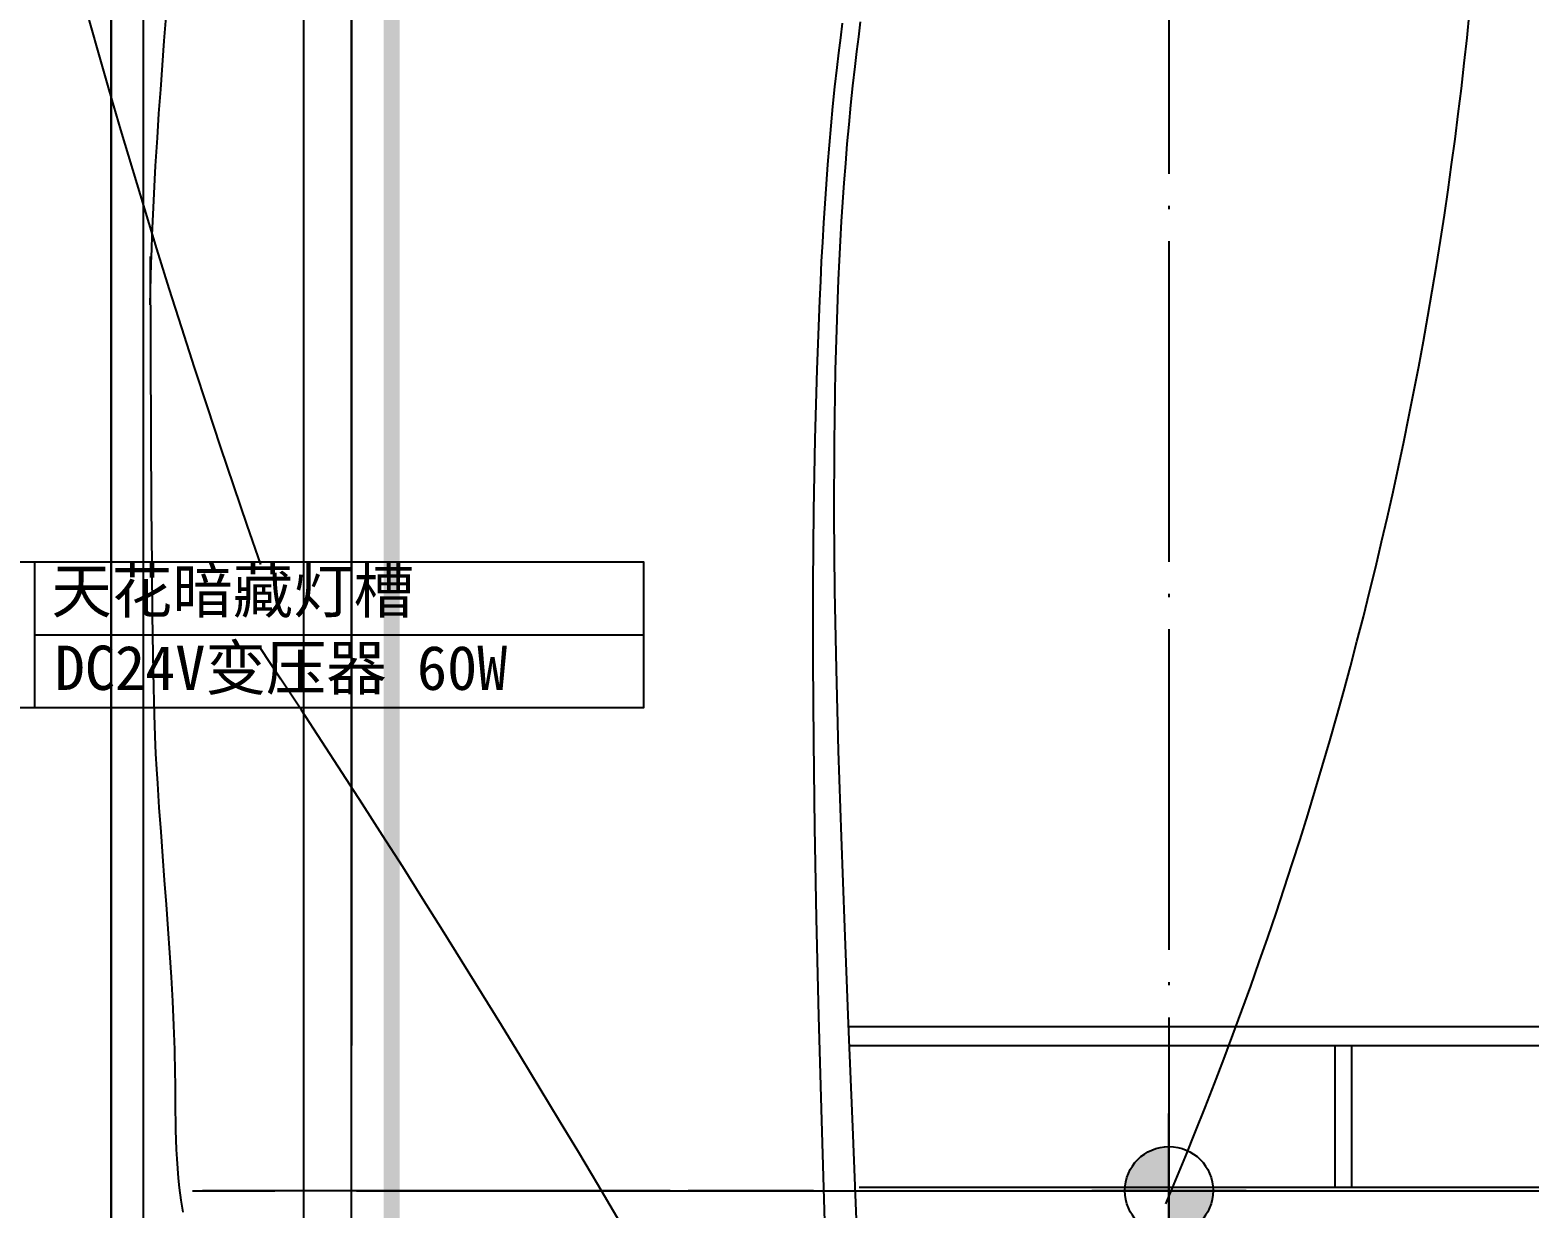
# Model space of a CAD drawing. Extents: x 11992 to 29481, y -6727 to 6811.
# Drawn here: x 12549 to 13484, y -3330 to -2596 of the extents above; entities that cross this region are included whole.
import ezdxf

# ---------------------------------------------------------------- set-up
doc = ezdxf.new("R2010")
doc.units = 0
doc.header["$MEASUREMENT"] = 0
doc.linetypes.add('DOTE', pattern=[2.42, 2, -0.2, 0.02, -0.2])
doc.layers.get('0').update_dxf_attribs({"color": 8, "linetype": 'CONTINUOUS'})
for name, color, linetype in [('FF-FINISH【完成面】', 8, 'CONTINUOUS'), ('WALL', 8, 'CONTINUOUS'), ('zoylight 2射灯', 1, 'CONTINUOUS'), ('zoylight 3编号', 7, 'CONTINUOUS'), ('zoylight 4标注', 9, 'CONTINUOUS'), ('zoylight 5回路', 4, 'CONTINUOUS')]:
    doc.layers.add(name, color=color, linetype=linetype)
doc.layers.add('zoylight 1灯带', color=1, linetype='CONTINUOUS', lineweight=30)
doc.styles.add('TFB MS 3mm at 1 to 25', font='arial.ttf', dxfattribs={"height": 75})
doc.styles.add('XZC', font='SIMPLEX.SHX', dxfattribs={"width": 0.7, "bigfont": 'hztxt.shx'})
doc.linetypes.add('LED_LINE', pattern='A,12.7,-5.08,["LED",XZC,S=2.54,R=0,X=-2.54,Y=-1.27],-6.35', length=24.13)

# ---------------------------------------------------------------- blocks, each defined once
blk = doc.blocks.new('嵌入式射灯55')
at = {"layer": 'zoylight 2射灯'}
h = blk.add_hatch(color=256, dxfattribs=at)
h.dxf.hatch_style = 1
h.paths.add_polyline_path([(0, 0), (0, 27.5, 0.4142136), (-27.5, 0)])
h.paths.add_polyline_path([(0, -27.5, 0.4142136), (27.5, 0), (0, 0)])
for p, q in [((0, -48.125), (0, 48.125)), ((48.125, 0), (-48.125, 0))]:
    blk.add_line(p, q, dxfattribs=at)
blk.add_circle((0, 0), 27.5, dxfattribs=at)
blk = doc.blocks.new('dfddd')
for p, q in [((0, 90.49), (0, 0)), ((0, 45.25), (380.17, 45.25))]:
    blk.add_line(p, q)
blk.add_lwpolyline([(-233.26, 0), (380.17, 0), (380.17, 90.49), (-233.26, 90.49)], close=True)

msp = doc.modelspace()

# ---------------------------------------------------------------- linework, layer by layer
for p, q in [((12599.62, -4169.41, 559.57), (12599.62, 430.6, 559.57)), ((12599.62, -4169.41, 379.57), (12599.62, 430.6, 379.57)), ((12599.62, -669.41, -2440.43), (12599.63, -3969.41, -2440.43)), ((12749.62, -3145.11, -2454.68), (12749.62, -1309.23, -2296.92)), ((12749.62, -1427.7, -2074.68), (12749.62, -3178.81, -2024.68)), ((12749.62, -3288.49, -2454.68), (12749.62, -2148.34, -1603.91)), ((12632.83, -2602.57, -2140.43), (12633.97, -2587.48, -2140.43)), ((13054.82, -2600.71, -2140.43), (13055.95, -2591.49, -2140.43)), ((13066.07, -2599.95, -2140.43), (13067.2, -2590.73, -2140.43)), ((12631.69, -2617.67, -2140.43), (12632.83, -2602.57, -2140.43)), ((13053.69, -2609.94, -2140.43), (13054.82, -2600.71, -2140.43)), ((13063.83, -2618.4, -2140.43), (13064.94, -2609.18, -2140.43)), ((13064.94, -2609.18, -2140.43), (13066.07, -2599.95, -2140.43)), ((12630.57, -2632.78, -2140.43), (12631.69, -2617.67, -2140.43)), ((13052.59, -2619.16, -2140.43), (13053.69, -2609.94, -2140.43)), ((13062.46, -2630.5, -2140.43), (13063.83, -2618.4, -2140.43)), ((13051.24, -2631.26, -2140.43), (13052.59, -2619.16, -2140.43)), ((12629.49, -2647.88, -2140.43), (12630.57, -2632.78, -2140.43)), ((13049.99, -2643.36, -2140.43), (13051.24, -2631.26, -2140.43)), ((13061.19, -2642.61, -2140.43), (13062.46, -2630.5, -2140.43)), ((13048.83, -2655.46, -2140.43), (13049.99, -2643.36, -2140.43)), ((13060.01, -2654.71, -2140.43), (13061.19, -2642.61, -2140.43)), ((12628.49, -2662.99, -2140.43), (12629.49, -2647.88, -2140.43)), ((13047.77, -2667.56, -2140.43), (13048.83, -2655.46, -2140.43)), ((13058.92, -2666.8, -2140.43), (13060.01, -2654.71, -2140.43)), ((12627.95, -2671.66, -2140.43), (12628.49, -2662.99, -2140.43)), ((12627.44, -2680.34, -2140.43), (12627.95, -2671.66, -2140.43)), ((12749.62, -3458.68, -2021.89), (12749.62, -2666.99, -2024.68)), ((13046.78, -2679.66, -2140.43), (13047.77, -2667.56, -2140.43)), ((13057.92, -2678.9, -2140.43), (13058.92, -2666.8, -2140.43)), ((12626.97, -2689.01, -2140.43), (12627.44, -2680.34, -2140.43)), ((13045.88, -2691.76, -2140.43), (13046.78, -2679.66, -2140.43)), ((13057.01, -2691, -2140.43), (13057.92, -2678.9, -2140.43)), ((12626.52, -2697.68, -2140.43), (12626.97, -2689.01, -2140.43)), ((13045.05, -2703.85, -2140.43), (13045.88, -2691.76, -2140.43)), ((13056.17, -2703.09, -2140.43), (13057.01, -2691, -2140.43)), ((12626.11, -2706.35, -2140.43), (12626.52, -2697.68, -2140.43)), ((12749.62, -3458.46, -2030.95), (12749.62, -2696.9, -2024.68)), ((12625.72, -2715.02, -2140.43), (12626.11, -2706.35, -2140.43)), ((13044.29, -2715.95, -2140.43), (13045.05, -2703.85, -2140.43)), ((13055.41, -2715.19, -2140.43), (13056.17, -2703.09, -2140.43)), ((12625.36, -2723.69, -2140.43), (12625.72, -2715.02, -2140.43)), ((13043.59, -2728.04, -2140.43), (13044.29, -2715.95, -2140.43)), ((13054.71, -2727.28, -2140.43), (13055.41, -2715.19, -2140.43)), ((12625.02, -2732.36, -2140.43), (12625.36, -2723.69, -2140.43)), ((13042.94, -2740.14, -2140.43), (13043.59, -2728.04, -2140.43)), ((13054.09, -2739.38, -2140.43), (13054.71, -2727.28, -2140.43)), ((12623.94, -2737.02, -2140.43), (12624.17, -2797.25, -2140.43)), ((12624.72, -2741.03, -2140.43), (12625.02, -2732.36, -2140.43)), ((13042.34, -2752.24, -2140.43), (13042.94, -2740.14, -2140.43)), ((13053.52, -2751.48, -2140.43), (13054.09, -2739.38, -2140.43)), ((12624.43, -2749.69, -2140.43), (12624.72, -2741.03, -2140.43)), ((12623.94, -2767.02, -2140.43), (12624.17, -2758.36, -2140.43)), ((12624.17, -2758.36, -2140.43), (12624.43, -2749.69, -2140.43)), ((13041.78, -2764.34, -2140.43), (13042.34, -2752.24, -2140.43)), ((13053.02, -2763.58, -2140.43), (13053.52, -2751.48, -2140.43)), ((13040.09, -2807.32, -2140.43), (13041.78, -2764.34, -2140.43)), ((13051.62, -2807.91, -2140.43), (13053.02, -2763.58, -2140.43)), ((12624.17, -2797.25, -2140.43), (12624.43, -2848.9, -2140.43)), ((13038.84, -2850.81, -2140.43), (13040.09, -2807.32, -2140.43)), ((13050.9, -2852.7, -2140.43), (13051.62, -2807.91, -2140.43)), ((12624.43, -2848.9, -2140.43), (12624.72, -2892.77, -2140.43)), ((13038.02, -2895.31, -2140.43), (13038.84, -2850.81, -2140.43)), ((13050.79, -2898.39, -2140.43), (13050.9, -2852.7, -2140.43)), ((12624.72, -2892.77, -2140.43), (12625.02, -2929.62, -2140.43)), ((13037.61, -2941.29, -2140.43), (13038.02, -2895.31, -2140.43)), ((13051.23, -2945.4, -2140.43), (13050.79, -2898.39, -2140.43)), ((12625.02, -2929.62, -2140.43), (12625.36, -2960.23, -2140.43)), ((13037.59, -2989.24, -2140.43), (13037.61, -2941.29, -2140.43)), ((13052.16, -2994.16, -2140.43), (13051.23, -2945.4, -2140.43)), ((12625.36, -2960.23, -2140.43), (12625.72, -2985.4, -2140.43)), ((12625.72, -2985.4, -2140.43), (12626.11, -3005.89, -2140.43)), ((13037.96, -3039.65, -2140.43), (13037.59, -2989.24, -2140.43)), ((13053.54, -3045.12, -2140.43), (13052.16, -2994.16, -2140.43)), ((12626.11, -3005.89, -2140.43), (12626.52, -3022.48, -2140.43)), ((12626.52, -3022.48, -2140.43), (12626.97, -3035.96, -2140.43)), ((12626.97, -3035.96, -2140.43), (12627.44, -3047.1, -2140.43)), ((12627.44, -3047.1, -2140.43), (12627.95, -3056.68, -2140.43)), ((13038.7, -3093.01, -2140.43), (13037.96, -3039.65, -2140.43)), ((13055.3, -3098.7, -2140.43), (13053.54, -3045.12, -2140.43)), ((12627.95, -3056.68, -2140.43), (12628.49, -3065.48, -2140.43)), ((12628.49, -3065.48, -2140.43), (12629.49, -3080.59, -2140.43)), ((12629.49, -3080.59, -2140.43), (12630.57, -3095.69, -2140.43)), ((13039.79, -3149.8, -2140.43), (13038.7, -3093.01, -2140.43)), ((12630.57, -3095.69, -2140.43), (12631.69, -3110.8, -2140.43)), ((13057.38, -3155.35, -2140.43), (13055.3, -3098.7, -2140.43)), ((12631.69, -3110.8, -2140.43), (12632.83, -3125.9, -2140.43)), ((12632.83, -3125.9, -2140.43), (12633.97, -3141, -2140.43)), ((12749.62, -3142.91, -2454.84), (12749.62, -3128.93, -2472.22)), ((12749.62, -3205.28, -2454.84), (12749.62, -3129.08, -2474.59)), ((12633.97, -3141, -2140.43), (12635.07, -3156.09, -2140.43)), ((13041.23, -3210.51, -2140.43), (13039.79, -3149.8, -2140.43)), ((12635.07, -3156.09, -2140.43), (12636.1, -3171.16, -2140.43)), ((13059.74, -3215.48, -2140.43), (13057.38, -3155.35, -2140.43)), ((12636.1, -3171.16, -2140.43), (12637.05, -3186.23, -2140.43)), ((12749.62, -3178.81, -2024.68), (12749.62, -3228.81, -2074.68)), ((12637.05, -3186.23, -2140.43), (12637.89, -3201.29, -2140.43)), ((12637.89, -3201.29, -2140.43), (12638.58, -3216.33, -2140.43)), ((12638.58, -3216.33, -2140.43), (12639.11, -3231.35, -2140.43)), ((13042.99, -3275.63, -2140.43), (13041.23, -3210.51, -2140.43)), ((13062.3, -3279.55, -2140.43), (13059.74, -3215.48, -2140.43)), ((14913.43, -3217.2, -2140.43), (13059.33, -3217.2, -2140.43)), ((12639.11, -3231.35, -2140.43), (12639.44, -3246.35, -2140.43)), ((12749.62, -3228.81, -2184.68), (12749.62, -3228.81, -2074.68)), ((14975.7, -3229.15, -2140.43), (13059.78, -3229.15, -2140.43)), ((13363.32, -3317.25, -2140.43), (13363.32, -3229.15, -2140.43)), ((13373.63, -3317.25, -2140.43), (13373.63, -3229.15, -2140.43)), ((12639.44, -3246.35, -2140.43), (12639.52, -3252.25, -2140.43)), ((12639.52, -3252.25, -2140.43), (12639.57, -3258.15, -2140.43)), ((12639.57, -3258.15, -2140.43), (12639.62, -3264.05, -2140.43)), ((12639.62, -3264.05, -2140.43), (12639.68, -3269.95, -2140.43)), ((12639.68, -3269.95, -2140.43), (12639.77, -3275.86, -2140.43)), ((12639.77, -3275.86, -2140.43), (12639.88, -3281.78, -2140.43)), ((12639.88, -3281.78, -2140.43), (12640.06, -3287.71, -2140.43)), ((13045.07, -3345.64, -2140.43), (13042.99, -3275.63, -2140.43)), ((13065.02, -3347.97, -2140.43), (13062.3, -3279.55, -2140.43)), ((12640.06, -3287.71, -2140.43), (12640.29, -3293.65, -2140.43)), ((12749.62, -3285.33, -2184.68), (12749.62, -3285.33, -2454.68)), ((12640.29, -3293.65, -2140.43), (12640.61, -3299.61, -2140.43)), ((12640.61, -3299.61, -2140.43), (12641.02, -3305.59, -2140.43)), ((12641.02, -3305.59, -2140.43), (12641.54, -3311.59, -2140.43)), ((12641.54, -3311.59, -2140.43), (12642.18, -3317.61, -2140.43)), ((12642.18, -3317.61, -2140.43), (12643.19, -3325.25, -2140.43)), ((12650.45, -3319.41, -1725.62), (12699.88, -3319.41, -2412)), ((12650.45, -3319.41, -1725.62), (12701.83, -3319.41, -1622)), ((12736.16, -3319.41, -1983.25), (12656.63, -3319.41, -1972.22)), ((12938.67, -3319.41, -1829.16), (12706.56, -3319.41, -1615.7)), ((12904.2, -3319.41, -1994.95), (12709.76, -3319.41, -2431.52)), ((12752.66, -3319.41, -2063.13), (12836.05, -3319.41, -2060.35)), ((12766.8, -3319.41, -1888.06), (13079.45, -3319.41, -2076.07)), ((12775.69, -3319.41, -2438.43), (12767.83, -3319.41, -2400.83)), ((12767.83, -3319.41, -2400.83), (12773.72, -3319.41, -1866.57)), ((12776.82, -3319.41, -2445.91), (12770.53, -3319.41, -2400.83)), ((12770.53, -3319.41, -2400.83), (12777.42, -3319.41, -1869.96)), ((12772.04, -3319.41, -1793.21), (12774.76, -3319.41, -1866.7)), ((12776.27, -3319.41, -1796.43), (12778.46, -3319.41, -1870.09)), ((12787.13, -3319.41, -1800.4), (12824.73, -3319.41, -1763.26)), ((12792.53, -3319.41, -1803.7), (12835.71, -3319.41, -1763.68)), ((12948.48, -3319.41, -1976.81), (12825.71, -3319.41, -1762.66)), ((12841.62, -3319.41, -1759.57), (12946.12, -3319.41, -1979.61)), ((12867.62, -3319.41, -2059.65), (12887.97, -3319.41, -2059.65)), ((12900.88, -3319.41, -2453.79), (12908.72, -3319.41, -1998.66)), ((12907.03, -3319.41, -2183.79), (15058.41, -3319.41, -2453.79)), ((12938.67, -3319.41, -1829.16), (13083.33, -3319.41, -2059.39)), ((12946.12, -3319.41, -1979.61), (13081.34, -3319.41, -2070.74)), ((12948.48, -3319.41, -1976.81), (13080.06, -3319.41, -2076.09)), ((12959.71, -3319.41, -2070.89), (12959.62, -3319.41, -2183.8)), ((12973.79, -3319.41, -2035.85), (12959.71, -3319.41, -2070.9)), ((13037.79, -3319.41, -2488.7), (12962.02, -3319.41, -2466.67)), ((12975.42, -3319.41, -2453.95), (12962.71, -3319.41, -2464.5)), ((12975.42, -3319.41, -2453.95), (13051.2, -3319.41, -2475.99)), ((13037.79, -3319.41, -2488.7), (13050.5, -3319.41, -2478.15)), ((13066.27, -3317.25, -2140.43), (15075.3, -3317.25, -2140.43)), ((13085.96, -3319.41, -2023.8), (14939.98, -3319.41, -2067.01)), ((12643.19, -3325.25, -2140.43), (12644.43, -3332.9, -2140.43))]:
    msp.add_line(p, q)
at = {"elevation": 0}
msp.add_lwpolyline([(12719.63, 430.6), (12719.63, -3969.45)], dxfattribs=at)
at = {"layer": 'FF-FINISH【完成面】'}
msp.add_line((12619.62, -789.45), (12619.61, -3949.45), dxfattribs=at)
at = {"layer": 'WALL'}
msp.add_line((12599.61, -3569.45), (12599.61, -669.45), dxfattribs=at)
at = {"layer": 'zoylight 1灯带', "linetype": 'LED_LINE', "ltscale": 20, "const_width": 10, "elevation": -40.43}
msp.add_lwpolyline([(12774.77, -769.4), (12774.77, -3969.45)], dxfattribs=at)
at = {"layer": 'zoylight 4标注', "color": 9, "linetype": 'DOTE', "ltscale": 100}
for p, q in [((13259.63, -1033.35), (13259.63, -3654.26)), ((13063.86, -3319.41, 2183.8), (16009.17, -3319.41, 2183.8))]:
    msp.add_line(p, q, dxfattribs=at)
at = {"layer": 'zoylight 5回路', "linetype": 'Continuous'}
for centre, radius, start, end in [((18264.01, -986), 5900.28, 167.202318, 199.226274), ((10902.14, -2331.12), 2557.67, 337.07151, 22.94725), ((6275.14, -7252.22), 7708.99, 11.562882, 33.645464)]:
    msp.add_arc(centre, radius, start, end, dxfattribs=at)

# ---------------------------------------------------------------- block references
at = {"layer": 'zoylight 2射灯'}
msp.add_blockref('嵌入式射灯55', (13259.63, -3319.41), dxfattribs=at)
at = {"layer": 'zoylight 3编号'}
msp.add_blockref('dfddd', (12551.93, -3018.06, -2140.43), dxfattribs=at)

# ---------------------------------------------------------------- texts
at = {"layer": 'zoylight 3编号', "char_height": 27.648, "attachment_point": 1, "style": 'TFB MS 3mm at 1 to 25'}
for s, insert, width in [('{\\fSimHei|b0|i0|c134|p49;天花暗藏灯槽}', (12562.38, -2931.44, -2140.43), 256.8558), ('{\\fSimHei|b0|i0|c134|p49;\\C1;DC24V变压器 60W }', (12564.45, -2979.56, -2140.43), 315.1091)]:
    msp.add_mtext(s, dxfattribs=dict(at, insert=insert, width=width))

doc.saveas('drawing.dxf')
